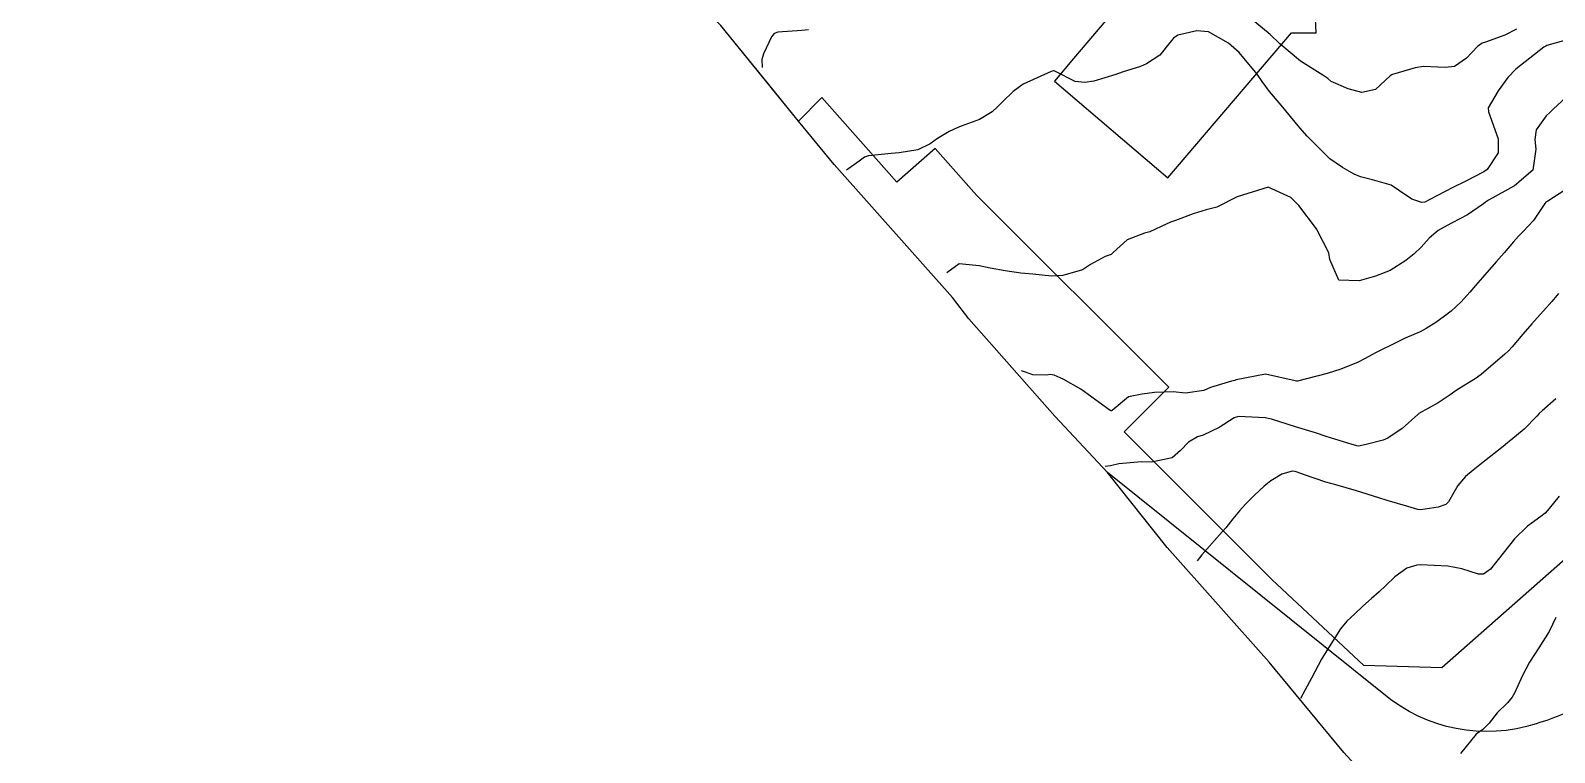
# Model space of a CAD drawing. Header units: metres. Extents: x 318500 to 325275, y 7408834 to 7428799.
# Drawn here: x 320111.3 to 320210.4, y 7410168 to 7410215 of the extents above; entities that cross this region are included whole.
import ezdxf

# ---------------------------------------------------------------- set-up
doc = ezdxf.new("R2010")
doc.units = ezdxf.units.M
doc.header["$MEASUREMENT"] = 0
for name, color, linetype in [('Area', 45, 'Continuous'), ('Curvas de Nivel 1m', 11, 'Continuous'), ('Curvas de Nivel 5m', 15, 'Continuous'), ('Edificações', 30, 'Continuous'), ('Vias Primárias', 230, 'Continuous')]:
    doc.layers.add(name, color=color, linetype=linetype)

msp = doc.modelspace()

# ---------------------------------------------------------------- linework, layer by layer
at = {"layer": 'Area'}
msp.add_lwpolyline([(320203.217, 7410160.874), (320196.717, 7410168.019), (320191.86, 7410173.889), (320185.229, 7410181.342), (320181.35, 7410186.234), (320177.918, 7410189.901), (320172.325, 7410196.224), (320171.27, 7410197.616), (320163.57, 7410206.269), (320161.262, 7410209.08), (320156.216, 7410215.314), (320153.677, 7410217.955), (320151.125, 7410221.28), (320144.188, 7410228.682), (320141.865, 7410232.04), (320137.377, 7410237.129), (320135.162, 7410239.695), (320130.203, 7410244.851), (320129.044, 7410246.547), (320124.878, 7410251.166), (320114.568, 7410263.092), (320113.661, 7410264.569), (320106.437, 7410273.73)], dxfattribs=at)
at = {"layer": 'Curvas de Nivel 1m', "flags": 128}
for points, elevation in [([(320207.927, 7410215.077), (320207.163, 7410214.689), (320205.914, 7410214.232), (320205.709, 7410214.156), (320205.403, 7410213.955), (320204.675, 7410213.19), (320203.89, 7410212.653), (320203.291, 7410212.577), (320201.89, 7410212.653), (320201.336, 7410212.561), (320199.881, 7410212.117), (320199.818, 7410212.094), (320199.727, 7410212.032), (320198.768, 7410211.144), (320197.869, 7410210.956), (320196.992, 7410211.184), (320195.876, 7410211.674), (320195.657, 7410211.863), (320195.353, 7410212.088), (320193.893, 7410212.993), (320192.558, 7410214.124), (320191.919, 7410214.719), (320190.188, 7410216.156)], 758), ([(320161.917, 7410215.019), (320161.477, 7410214.976), (320159.915, 7410214.874), (320159.688, 7410214.789), (320159.513, 7410214.566), (320158.995, 7410213.472), (320158.876, 7410213.097), (320158.89, 7410212.57)], 758), ([(320211.382, 7410214.411), (320209.912, 7410214.009), (320209.828, 7410213.975), (320209.696, 7410213.893), (320207.895, 7410212.469), (320207.364, 7410211.928), (320206.748, 7410211.066), (320206.096, 7410209.946), (320206.113, 7410209.69), (320206.738, 7410207.936), (320206.728, 7410207.024), (320206.02, 7410205.947), (320205.798, 7410205.796), (320204.585, 7410205.169), (320203.788, 7410204.764), (320202.302, 7410203.992), (320201.962, 7410203.812), (320201.777, 7410203.785), (320201.128, 7410204.01), (320200.317, 7410204.554), (320199.789, 7410204.926), (320198.571, 7410205.263), (320197.794, 7410205.467), (320197.387, 7410205.648), (320196.613, 7410206.068), (320195.808, 7410206.639), (320194.334, 7410208.102), (320193.838, 7410208.659), (320192.625, 7410210.122), (320191.869, 7410211.026), (320191.401, 7410211.663), (320191.083, 7410212.142), (320189.901, 7410213.547), (320189.204, 7410214.171), (320187.921, 7410214.907), (320187.149, 7410214.971), (320185.917, 7410214.684), (320185.632, 7410214.496), (320185.41, 7410214.218), (320184.739, 7410213.385), (320183.889, 7410212.809), (320183.485, 7410212.647), (320182.294, 7410212.264), (320181.879, 7410212.123), (320180.463, 7410211.695), (320179.873, 7410211.598), (320179.235, 7410211.661), (320177.956, 7410212.319), (320177.881, 7410212.354), (320177.839, 7410212.362), (320177.682, 7410212.323), (320175.871, 7410211.491), (320175.216, 7410211.007), (320174.54, 7410210.363), (320174.206, 7410210.015), (320173.85, 7410209.694), (320173.023, 7410209.202), (320171.835, 7410208.758), (320171.575, 7410208.663), (320171.056, 7410208.412), (320170.294, 7410207.952), (320169.818, 7410207.621), (320169.024, 7410207.226), (320167.809, 7410207.019), (320167.277, 7410206.989), (320165.805, 7410206.838), (320165.553, 7410206.734), (320165.208, 7410206.489), (320164.39, 7410205.9)], 757), ([(320211.13, 7410210.618), (320210.335, 7410209.885), (320210.086, 7410209.659), (320209.853, 7410209.427), (320209.215, 7410208.524), (320209.113, 7410207.901), (320209.185, 7410207.264), (320208.993, 7410205.902), (320207.79, 7410204.881), (320206.109, 7410203.945), (320205.911, 7410203.815), (320205.776, 7410203.705), (320204.743, 7410202.983), (320203.757, 7410202.462), (320203.423, 7410202.307), (320202.839, 7410201.984), (320202.256, 7410201.479), (320201.733, 7410200.9), (320201.281, 7410200.453), (320200.746, 7410200.015), (320199.713, 7410199.376), (320198.756, 7410198.994), (320197.706, 7410198.691), (320196.378, 7410198.741), (320195.808, 7410200.079), (320195.726, 7410200.513), (320194.939, 7410202.092), (320193.772, 7410203.608), (320193.266, 7410204.115), (320191.787, 7410204.8), (320189.78, 7410204.16), (320188.455, 7410203.495), (320187.767, 7410203.32), (320186.905, 7410203.057), (320185.756, 7410202.635), (320185.444, 7410202.525), (320184.842, 7410202.224), (320184.102, 7410201.877), (320183.743, 7410201.791), (320182.622, 7410201.371), (320181.724, 7410200.544), (320181.578, 7410200.416), (320181.198, 7410200.275), (320180.244, 7410199.755), (320179.711, 7410199.416), (320178.435, 7410199.037), (320177.707, 7410199.01), (320176.498, 7410199.128), (320175.709, 7410199.203), (320174.699, 7410199.349), (320173.712, 7410199.525), (320173.004, 7410199.672), (320171.714, 7410199.807), (320170.91, 7410199.21)], 756), ([(320210.67, 7410197.88), (320210.218, 7410197.358), (320209.683, 7410196.757), (320209.273, 7410196.299), (320208.929, 7410195.901), (320208.348, 7410195.221), (320207.647, 7410194.403), (320207.415, 7410194.152), (320207.173, 7410193.927), (320205.627, 7410192.606), (320205.25, 7410192.328), (320204.634, 7410191.96), (320204.005, 7410191.575), (320203.61, 7410191.29), (320202.831, 7410190.752), (320201.591, 7410190.058), (320201.558, 7410190.033), (320201.514, 7410190.001), (320200.495, 7410189.098), (320199.567, 7410188.464), (320199.264, 7410188.334), (320198.168, 7410188.044), (320197.661, 7410187.947), (320197.559, 7410187.96), (320197.491, 7410187.982), (320197.256, 7410188.055), (320195.567, 7410188.579), (320194.859, 7410188.803), (320193.576, 7410189.21), (320192, 7410189.71), (320191.585, 7410189.788), (320189.865, 7410189.877), (320189.584, 7410189.785), (320188.602, 7410189.147), (320187.567, 7410188.669), (320187.203, 7410188.556), (320186.608, 7410188.2), (320186.101, 7410187.658), (320185.55, 7410187.184), (320184.21, 7410186.894), (320183.547, 7410186.922), (320182.077, 7410186.793), (320181.544, 7410186.668), (320181.19, 7410186.63)], 754), ([(320210.476, 7410191.012), (320209.595, 7410190.231), (320209.413, 7410190.073), (320209.244, 7410189.895), (320208.435, 7410189.049), (320207.566, 7410188.326), (320207.337, 7410188.15), (320207.073, 7410187.927), (320205.548, 7410186.722), (320205.11, 7410186.389), (320204.606, 7410185.959), (320204.121, 7410185.374), (320203.515, 7410184.327), (320203.34, 7410184.145), (320202.838, 7410183.98), (320201.711, 7410183.793), (320201.507, 7410183.823), (320200.874, 7410184.01), (320199.516, 7410184.416), (320198.974, 7410184.58), (320197.525, 7410185.038), (320196.184, 7410185.417), (320195.533, 7410185.594), (320194.087, 7410186.102), (320193.678, 7410186.244), (320193.542, 7410186.285), (320193.341, 7410186.313), (320192.671, 7410186.119), (320191.97, 7410185.689), (320191.528, 7410185.331), (320190.898, 7410184.761), (320190.303, 7410184.148), (320189.925, 7410183.733), (320189.496, 7410183.21), (320189.028, 7410182.626), (320188.629, 7410182.173), (320187.467, 7410180.87), (320187.17, 7410180.49)], 753), ([(320210.703, 7410184.697), (320210.05, 7410183.885), (320209.799, 7410183.594), (320209.502, 7410183.363), (320208.649, 7410182.746), (320207.802, 7410181.915), (320207.476, 7410181.507), (320206.25, 7410179.938), (320205.786, 7410179.614), (320205.455, 7410179.626), (320204.367, 7410179.961), (320203.462, 7410180.137), (320201.691, 7410180.225), (320201.462, 7410180.208), (320200.8, 7410180.01), (320200.022, 7410179.451), (320199.443, 7410178.886), (320199, 7410178.471), (320198.516, 7410178.039), (320197.942, 7410177.525), (320197.415, 7410177.043), (320196.907, 7410176.558), (320196.484, 7410176.064), (320195.382, 7410174.304), (320195.262, 7410174.082), (320194.608, 7410172.845), (320194.192, 7410172.092), (320193.9, 7410171.53)], 752), ([(320210.488, 7410176.8), (320210.045, 7410175.88), (320209.389, 7410174.813), (320208.784, 7410173.899), (320208.303, 7410172.969), (320207.829, 7410171.913), (320207.653, 7410171.608), (320207.34, 7410171.253), (320206.673, 7410170.584), (320206.145, 7410169.932), (320205.732, 7410169.52), (320205.313, 7410169.21), (320204.288, 7410167.955)], 751)]:
    msp.add_lwpolyline(points, dxfattribs=dict(at, elevation=elevation))
at = {"layer": 'Curvas de Nivel 5m', "elevation": 755, "flags": 128}
msp.add_lwpolyline([(320211.063, 7410204.605), (320209.964, 7410203.888), (320209.847, 7410203.822), (320209.778, 7410203.724), (320209.042, 7410202.62), (320208.369, 7410201.911), (320208.058, 7410201.603), (320207.74, 7410201.227), (320207.13, 7410200.528), (320206.61, 7410199.937), (320205.71, 7410198.909), (320205.266, 7410198.393), (320204.901, 7410197.958), (320204.323, 7410197.331), (320203.681, 7410196.732), (320203.26, 7410196.393), (320202.682, 7410195.985), (320202.064, 7410195.594), (320201.661, 7410195.391), (320200.697, 7410194.972), (320199.646, 7410194.45), (320199.369, 7410194.308), (320198.814, 7410194.038), (320198.056, 7410193.626), (320197.633, 7410193.397), (320196.516, 7410192.954), (320195.626, 7410192.668), (320193.687, 7410192.175), (320193.621, 7410192.173), (320193.539, 7410192.193), (320191.625, 7410192.629), (320189.712, 7410192.249), (320189.621, 7410192.214), (320189.408, 7410192.163), (320188.04, 7410191.757), (320187.611, 7410191.57), (320186.426, 7410191.383), (320185.609, 7410191.475), (320184.402, 7410191.434), (320183.606, 7410191.318), (320182.707, 7410191.15), (320181.654, 7410190.269), (320181.612, 7410190.247), (320181.59, 7410190.248), (320181.529, 7410190.271), (320179.61, 7410191.644), (320178.46, 7410192.307), (320177.875, 7410192.568), (320177.623, 7410192.601), (320177.374, 7410192.572), (320176.494, 7410192.585), (320176.018, 7410192.747), (320175.75, 7410192.84)], dxfattribs=at)
at = {"layer": 'Edificações'}
for points in [[(320185.933, 7410221.183), (320179.14, 7410213.162), (320177.891, 7410211.688), (320185.275, 7410205.393), (320193.315, 7410214.823), (320194.905, 7410214.842), (320194.702, 7410219.383)], [(320215.838, 7410184.785), (320203.07, 7410173.512), (320198.008, 7410173.663), (320192.032, 7410179.277), (320182.431, 7410188.875), (320185.331, 7410191.775), (320172.83, 7410204.274), (320170.155, 7410207.311), (320167.655, 7410205.108), (320162.787, 7410210.634), (320161.262, 7410209.08), (320158.958, 7410211.926), (320157.057, 7410214.275), (320156.216, 7410215.314)]]:
    msp.add_lwpolyline(points, dxfattribs=at)
at = {"layer": 'Vias Primárias'}
msp.add_lwpolyline([(320392.713, 7410331.801, 0.021769), (320374.569, 7410322.443, 0.023945), (320363.914, 7410313.936), (320352.619, 7410304.477), (320345.919, 7410297.955), (320331.827, 7410284.118), (320320.465, 7410273.313), (320310.276, 7410264.118), (320302.025, 7410257.251), (320297.59, 7410253.32), (320275.281, 7410233.444), (320267.095, 7410226.105), (320263.993, 7410223.318), (320258.424, 7410218.425), (320255.651, 7410215.771), (320245.022, 7410206.202), (320232.097, 7410194.555), (320228.124, 7410190.643, 0.041002), (320224.897, 7410187.159, -0.004787), (320216.121, 7410174.178, -0.089354), (320212.749, 7410171.297, -0.03878), (320209.215, 7410169.883, -0.257767), (320199.304, 7410171.811), (320181.35, 7410186.234)], format="xyb", dxfattribs=at)

doc.saveas('drawing.dxf')
